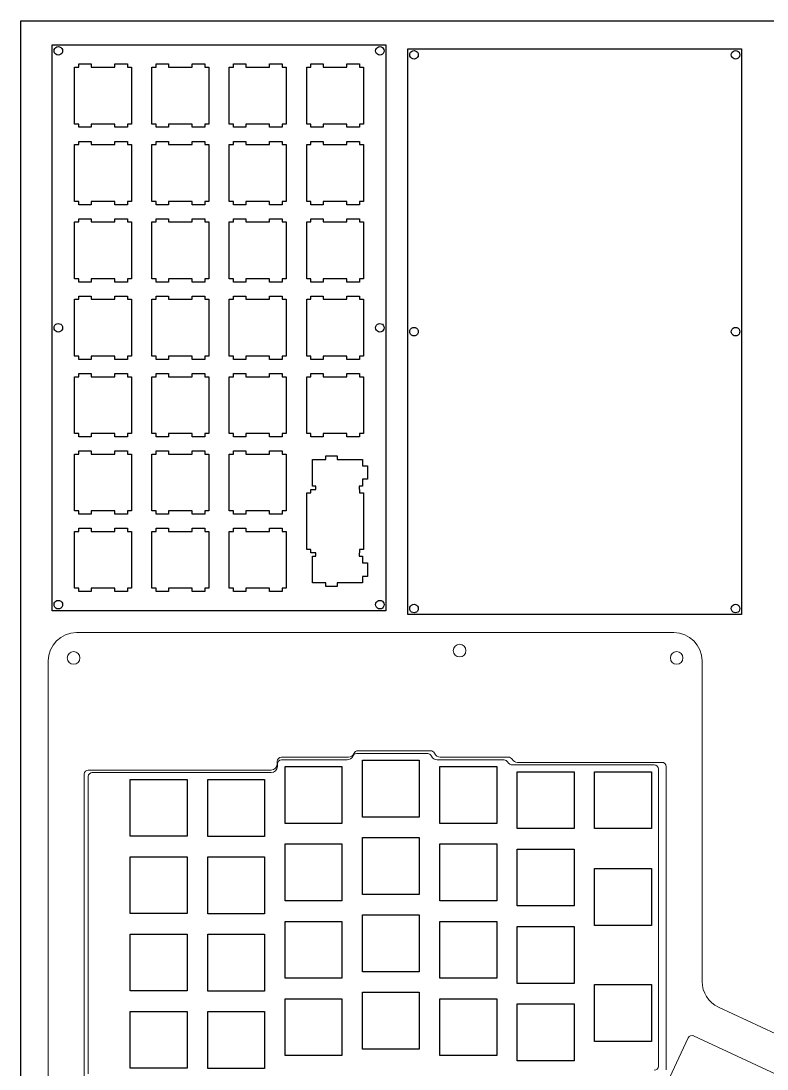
# Model space of a CAD drawing. Header units: inches. Extents: x 336 to 1076, y 210 to 710.
# Drawn here: x 336.4 to 520.1, y 451.7 to 709.8 of the extents above; entities that cross this region are included whole.
import ezdxf

# ---------------------------------------------------------------- set-up
doc = ezdxf.new("R2010")
doc.units = ezdxf.units.IN
doc.header["$MEASUREMENT"] = 0

msp = doc.modelspace()

# ---------------------------------------------------------------- linework, layer by layer
at = {"color": 0}
for p, q in [((344.06, 564.59), (344.06, 703.94)), ((344.06, 703.94), (426.26, 703.94)), ((344.51, 702.44), (344.56, 702.76)), ((344.56, 702.11), (344.51, 702.44)), ((344.56, 702.76), (344.71, 703.06)), ((344.71, 701.82), (344.56, 702.11)), ((344.71, 703.06), (344.94, 703.29)), ((344.94, 703.29), (345.23, 703.44)), ((345.23, 703.44), (345.56, 703.49)), ((345.56, 703.49), (345.88, 703.44)), ((345.88, 703.44), (346.17, 703.29)), ((346.17, 703.29), (346.41, 703.06)), ((346.41, 703.06), (346.56, 702.76)), ((346.56, 702.11), (346.41, 701.82)), ((346.56, 702.76), (346.61, 702.44)), ((346.61, 702.44), (346.56, 702.11)), ((423.71, 702.44), (423.76, 702.76)), ((423.76, 702.11), (423.71, 702.44)), ((423.76, 702.76), (423.91, 703.06)), ((423.91, 701.82), (423.76, 702.11)), ((423.91, 703.06), (424.14, 703.29)), ((424.14, 703.29), (424.43, 703.44)), ((424.43, 703.44), (424.76, 703.49)), ((424.76, 703.49), (425.08, 703.44)), ((425.08, 703.44), (425.37, 703.29)), ((425.37, 703.29), (425.61, 703.06)), ((425.61, 703.06), (425.76, 702.76)), ((425.76, 702.11), (425.61, 701.82)), ((425.76, 702.76), (425.81, 702.44)), ((425.81, 702.44), (425.76, 702.11)), ((426.26, 703.94), (426.26, 564.59)), ((431.67, 563.62), (431.67, 702.97)), ((431.67, 702.97), (513.87, 702.97)), ((432.17, 701.79), (432.32, 702.08)), ((432.32, 702.08), (432.55, 702.32)), ((432.55, 702.32), (432.84, 702.46)), ((432.84, 702.46), (433.17, 702.52)), ((433.17, 702.52), (433.49, 702.46)), ((433.49, 702.46), (433.79, 702.32)), ((433.79, 702.32), (434.02, 702.08)), ((434.02, 702.08), (434.17, 701.79)), ((511.37, 701.79), (511.52, 702.08)), ((511.52, 702.08), (511.75, 702.32)), ((511.75, 702.32), (512.04, 702.46)), ((512.04, 702.46), (512.37, 702.52)), ((512.37, 702.52), (512.69, 702.46)), ((512.69, 702.46), (512.99, 702.32)), ((512.99, 702.32), (513.22, 702.08)), ((513.22, 702.08), (513.37, 701.79)), ((513.87, 702.97), (513.87, 563.62)), ((344.94, 701.59), (344.71, 701.82)), ((345.23, 701.44), (344.94, 701.59)), ((345.56, 701.39), (345.23, 701.44)), ((345.88, 701.44), (345.56, 701.39)), ((346.17, 701.59), (345.88, 701.44)), ((346.41, 701.82), (346.17, 701.59)), ((424.14, 701.59), (423.91, 701.82)), ((424.43, 701.44), (424.14, 701.59)), ((424.76, 701.39), (424.43, 701.44)), ((425.08, 701.44), (424.76, 701.39)), ((425.37, 701.59), (425.08, 701.44)), ((425.61, 701.82), (425.37, 701.59)), ((432.12, 701.47), (432.17, 701.79)), ((432.17, 701.14), (432.12, 701.47)), ((432.32, 700.85), (432.17, 701.14)), ((432.55, 700.62), (432.32, 700.85)), ((432.84, 700.47), (432.55, 700.62)), ((433.17, 700.42), (432.84, 700.47)), ((433.49, 700.47), (433.17, 700.42)), ((433.79, 700.62), (433.49, 700.47)), ((434.02, 700.85), (433.79, 700.62)), ((434.17, 701.14), (434.02, 700.85)), ((434.17, 701.79), (434.22, 701.47)), ((434.22, 701.47), (434.17, 701.14)), ((511.32, 701.47), (511.37, 701.79)), ((511.37, 701.14), (511.32, 701.47)), ((511.52, 700.85), (511.37, 701.14)), ((511.75, 700.62), (511.52, 700.85)), ((512.04, 700.47), (511.75, 700.62)), ((512.37, 700.42), (512.04, 700.47)), ((512.69, 700.47), (512.37, 700.42)), ((512.99, 700.62), (512.69, 700.47)), ((513.22, 700.85), (512.99, 700.62)), ((513.37, 701.14), (513.22, 700.85)), ((513.37, 701.79), (513.42, 701.47)), ((513.42, 701.47), (513.37, 701.14)), ((349.58, 684.41), (349.58, 698.41)), ((349.58, 698.41), (350.58, 698.41)), ((350.58, 698.41), (350.58, 699.21)), ((350.58, 699.21), (353.68, 699.21)), ((353.68, 699.21), (353.68, 698.41)), ((353.68, 698.41), (359.48, 698.41)), ((359.48, 698.41), (359.48, 699.21)), ((359.48, 699.21), (362.58, 699.21)), ((362.58, 699.21), (362.58, 698.41)), ((362.58, 698.41), (363.58, 698.41)), ((363.58, 698.41), (363.58, 684.41)), ((368.63, 684.41), (368.63, 698.41)), ((368.63, 698.41), (369.63, 698.41)), ((369.63, 698.41), (369.63, 699.21)), ((369.63, 699.21), (372.73, 699.21)), ((372.73, 699.21), (372.73, 698.41)), ((372.73, 698.41), (378.53, 698.41)), ((378.53, 698.41), (378.53, 699.21)), ((378.53, 699.21), (381.63, 699.21)), ((381.63, 699.21), (381.63, 698.41)), ((381.63, 698.41), (382.63, 698.41)), ((382.63, 698.41), (382.63, 684.41)), ((387.68, 684.41), (387.68, 698.41)), ((387.68, 698.41), (388.68, 698.41)), ((388.68, 698.41), (388.68, 699.21)), ((388.68, 699.21), (391.78, 699.21)), ((391.78, 699.21), (391.78, 698.41)), ((391.78, 698.41), (397.58, 698.41)), ((397.58, 698.41), (397.58, 699.21)), ((397.58, 699.21), (400.68, 699.21)), ((400.68, 699.21), (400.68, 698.41)), ((400.68, 698.41), (401.68, 698.41)), ((401.68, 698.41), (401.68, 684.41)), ((406.73, 684.41), (406.73, 698.41)), ((406.73, 698.41), (407.73, 698.41)), ((407.73, 698.41), (407.73, 699.21)), ((407.73, 699.21), (410.83, 699.21)), ((410.83, 699.21), (410.83, 698.41)), ((410.83, 698.41), (416.63, 698.41)), ((416.63, 698.41), (416.63, 699.21)), ((416.63, 699.21), (419.73, 699.21)), ((419.73, 699.21), (419.73, 698.41)), ((419.73, 698.41), (420.73, 698.41)), ((420.73, 698.41), (420.73, 684.41)), ((350.58, 684.41), (349.58, 684.41)), ((350.58, 683.61), (350.58, 684.41)), ((359.48, 684.41), (353.68, 684.41)), ((353.68, 684.41), (353.68, 683.61)), ((359.48, 683.61), (359.48, 684.41)), ((363.58, 684.41), (362.58, 684.41)), ((362.58, 684.41), (362.58, 683.61)), ((369.63, 684.41), (368.63, 684.41)), ((369.63, 683.61), (369.63, 684.41)), ((378.53, 684.41), (372.73, 684.41)), ((372.73, 684.41), (372.73, 683.61)), ((378.53, 683.61), (378.53, 684.41)), ((382.63, 684.41), (381.63, 684.41)), ((381.63, 684.41), (381.63, 683.61)), ((388.68, 684.41), (387.68, 684.41)), ((388.68, 683.61), (388.68, 684.41)), ((397.58, 684.41), (391.78, 684.41)), ((391.78, 684.41), (391.78, 683.61)), ((397.58, 683.61), (397.58, 684.41)), ((401.68, 684.41), (400.68, 684.41)), ((400.68, 684.41), (400.68, 683.61)), ((407.73, 684.41), (406.73, 684.41)), ((407.73, 683.61), (407.73, 684.41)), ((416.63, 684.41), (410.83, 684.41)), ((410.83, 684.41), (410.83, 683.61)), ((416.63, 683.61), (416.63, 684.41)), ((420.73, 684.41), (419.73, 684.41)), ((419.73, 684.41), (419.73, 683.61)), ((353.68, 683.61), (350.58, 683.61)), ((362.58, 683.61), (359.48, 683.61)), ((372.73, 683.61), (369.63, 683.61)), ((381.63, 683.61), (378.53, 683.61)), ((391.78, 683.61), (388.68, 683.61)), ((400.68, 683.61), (397.58, 683.61)), ((410.83, 683.61), (407.73, 683.61)), ((419.73, 683.61), (416.63, 683.61)), ((349.58, 665.36), (349.58, 679.36)), ((349.58, 679.36), (350.58, 679.36)), ((350.58, 679.36), (350.58, 680.16)), ((350.58, 680.16), (353.68, 680.16)), ((353.68, 680.16), (353.68, 679.36)), ((353.68, 679.36), (359.48, 679.36)), ((359.48, 679.36), (359.48, 680.16)), ((359.48, 680.16), (362.58, 680.16)), ((362.58, 680.16), (362.58, 679.36)), ((362.58, 679.36), (363.58, 679.36)), ((363.58, 679.36), (363.58, 665.36)), ((368.63, 665.36), (368.63, 679.36)), ((368.63, 679.36), (369.63, 679.36)), ((369.63, 679.36), (369.63, 680.16)), ((369.63, 680.16), (372.73, 680.16)), ((372.73, 680.16), (372.73, 679.36)), ((372.73, 679.36), (378.53, 679.36)), ((378.53, 679.36), (378.53, 680.16)), ((378.53, 680.16), (381.63, 680.16)), ((381.63, 680.16), (381.63, 679.36)), ((381.63, 679.36), (382.63, 679.36)), ((382.63, 679.36), (382.63, 665.36)), ((387.68, 665.36), (387.68, 679.36)), ((387.68, 679.36), (388.68, 679.36)), ((388.68, 679.36), (388.68, 680.16)), ((388.68, 680.16), (391.78, 680.16)), ((391.78, 680.16), (391.78, 679.36)), ((391.78, 679.36), (397.58, 679.36)), ((397.58, 679.36), (397.58, 680.16)), ((397.58, 680.16), (400.68, 680.16)), ((400.68, 680.16), (400.68, 679.36)), ((400.68, 679.36), (401.68, 679.36)), ((401.68, 679.36), (401.68, 665.36)), ((406.73, 665.36), (406.73, 679.36)), ((406.73, 679.36), (407.73, 679.36)), ((407.73, 679.36), (407.73, 680.16)), ((407.73, 680.16), (410.83, 680.16)), ((410.83, 680.16), (410.83, 679.36)), ((410.83, 679.36), (416.63, 679.36)), ((416.63, 679.36), (416.63, 680.16)), ((416.63, 680.16), (419.73, 680.16)), ((419.73, 680.16), (419.73, 679.36)), ((419.73, 679.36), (420.73, 679.36)), ((420.73, 679.36), (420.73, 665.36)), ((350.58, 665.36), (349.58, 665.36)), ((350.58, 664.56), (350.58, 665.36)), ((353.68, 664.56), (350.58, 664.56)), ((359.48, 665.36), (353.68, 665.36)), ((353.68, 665.36), (353.68, 664.56)), ((359.48, 664.56), (359.48, 665.36)), ((362.58, 664.56), (359.48, 664.56)), ((363.58, 665.36), (362.58, 665.36)), ((362.58, 665.36), (362.58, 664.56)), ((369.63, 665.36), (368.63, 665.36)), ((369.63, 664.56), (369.63, 665.36)), ((372.73, 664.56), (369.63, 664.56)), ((378.53, 665.36), (372.73, 665.36)), ((372.73, 665.36), (372.73, 664.56)), ((378.53, 664.56), (378.53, 665.36)), ((381.63, 664.56), (378.53, 664.56)), ((382.63, 665.36), (381.63, 665.36)), ((381.63, 665.36), (381.63, 664.56)), ((388.68, 665.36), (387.68, 665.36)), ((388.68, 664.56), (388.68, 665.36)), ((391.78, 664.56), (388.68, 664.56)), ((397.58, 665.36), (391.78, 665.36)), ((391.78, 665.36), (391.78, 664.56)), ((397.58, 664.56), (397.58, 665.36)), ((400.68, 664.56), (397.58, 664.56)), ((401.68, 665.36), (400.68, 665.36)), ((400.68, 665.36), (400.68, 664.56)), ((407.73, 665.36), (406.73, 665.36)), ((407.73, 664.56), (407.73, 665.36)), ((410.83, 664.56), (407.73, 664.56)), ((416.63, 665.36), (410.83, 665.36)), ((410.83, 665.36), (410.83, 664.56)), ((416.63, 664.56), (416.63, 665.36)), ((419.73, 664.56), (416.63, 664.56)), ((420.73, 665.36), (419.73, 665.36)), ((419.73, 665.36), (419.73, 664.56)), ((350.58, 660.31), (350.58, 661.11)), ((350.58, 661.11), (353.68, 661.11)), ((353.68, 661.11), (353.68, 660.31)), ((359.48, 660.31), (359.48, 661.11)), ((359.48, 661.11), (362.58, 661.11)), ((362.58, 661.11), (362.58, 660.31)), ((369.63, 660.31), (369.63, 661.11)), ((369.63, 661.11), (372.73, 661.11)), ((372.73, 661.11), (372.73, 660.31)), ((378.53, 660.31), (378.53, 661.11)), ((378.53, 661.11), (381.63, 661.11)), ((381.63, 661.11), (381.63, 660.31)), ((388.68, 660.31), (388.68, 661.11)), ((388.68, 661.11), (391.78, 661.11)), ((391.78, 661.11), (391.78, 660.31)), ((397.58, 660.31), (397.58, 661.11)), ((397.58, 661.11), (400.68, 661.11)), ((400.68, 661.11), (400.68, 660.31)), ((407.73, 660.31), (407.73, 661.11)), ((407.73, 661.11), (410.83, 661.11)), ((410.83, 661.11), (410.83, 660.31)), ((416.63, 660.31), (416.63, 661.11)), ((416.63, 661.11), (419.73, 661.11)), ((419.73, 661.11), (419.73, 660.31)), ((349.58, 646.31), (349.58, 660.31)), ((349.58, 660.31), (350.58, 660.31)), ((353.68, 660.31), (359.48, 660.31)), ((362.58, 660.31), (363.58, 660.31)), ((363.58, 660.31), (363.58, 646.31)), ((368.63, 646.31), (368.63, 660.31)), ((368.63, 660.31), (369.63, 660.31)), ((372.73, 660.31), (378.53, 660.31)), ((381.63, 660.31), (382.63, 660.31)), ((382.63, 660.31), (382.63, 646.31)), ((387.68, 646.31), (387.68, 660.31)), ((387.68, 660.31), (388.68, 660.31)), ((391.78, 660.31), (397.58, 660.31)), ((400.68, 660.31), (401.68, 660.31)), ((401.68, 660.31), (401.68, 646.31)), ((406.73, 646.31), (406.73, 660.31)), ((406.73, 660.31), (407.73, 660.31)), ((410.83, 660.31), (416.63, 660.31)), ((419.73, 660.31), (420.73, 660.31)), ((420.73, 660.31), (420.73, 646.31)), ((350.58, 646.31), (349.58, 646.31)), ((350.58, 645.51), (350.58, 646.31)), ((353.68, 645.51), (350.58, 645.51)), ((359.48, 646.31), (353.68, 646.31)), ((353.68, 646.31), (353.68, 645.51)), ((359.48, 645.51), (359.48, 646.31)), ((362.58, 645.51), (359.48, 645.51)), ((363.58, 646.31), (362.58, 646.31)), ((362.58, 646.31), (362.58, 645.51)), ((369.63, 646.31), (368.63, 646.31)), ((369.63, 645.51), (369.63, 646.31)), ((372.73, 645.51), (369.63, 645.51)), ((378.53, 646.31), (372.73, 646.31)), ((372.73, 646.31), (372.73, 645.51)), ((378.53, 645.51), (378.53, 646.31)), ((381.63, 645.51), (378.53, 645.51)), ((382.63, 646.31), (381.63, 646.31)), ((381.63, 646.31), (381.63, 645.51)), ((388.68, 646.31), (387.68, 646.31)), ((388.68, 645.51), (388.68, 646.31)), ((391.78, 645.51), (388.68, 645.51)), ((397.58, 646.31), (391.78, 646.31)), ((391.78, 646.31), (391.78, 645.51)), ((397.58, 645.51), (397.58, 646.31)), ((400.68, 645.51), (397.58, 645.51)), ((401.68, 646.31), (400.68, 646.31)), ((400.68, 646.31), (400.68, 645.51)), ((407.73, 646.31), (406.73, 646.31)), ((407.73, 645.51), (407.73, 646.31)), ((410.83, 645.51), (407.73, 645.51)), ((416.63, 646.31), (410.83, 646.31)), ((410.83, 646.31), (410.83, 645.51)), ((416.63, 645.51), (416.63, 646.31)), ((419.73, 645.51), (416.63, 645.51)), ((420.73, 646.31), (419.73, 646.31)), ((419.73, 646.31), (419.73, 645.51)), ((349.58, 627.26), (349.58, 641.26)), ((349.58, 641.26), (350.58, 641.26)), ((350.58, 641.26), (350.58, 642.06)), ((350.58, 642.06), (353.68, 642.06)), ((353.68, 642.06), (353.68, 641.26)), ((353.68, 641.26), (359.48, 641.26)), ((359.48, 641.26), (359.48, 642.06)), ((359.48, 642.06), (362.58, 642.06)), ((362.58, 642.06), (362.58, 641.26)), ((362.58, 641.26), (363.58, 641.26)), ((363.58, 641.26), (363.58, 627.26)), ((368.63, 627.26), (368.63, 641.26)), ((368.63, 641.26), (369.63, 641.26)), ((369.63, 641.26), (369.63, 642.06)), ((369.63, 642.06), (372.73, 642.06)), ((372.73, 642.06), (372.73, 641.26)), ((372.73, 641.26), (378.53, 641.26)), ((378.53, 641.26), (378.53, 642.06)), ((378.53, 642.06), (381.63, 642.06)), ((381.63, 642.06), (381.63, 641.26)), ((381.63, 641.26), (382.63, 641.26)), ((382.63, 641.26), (382.63, 627.26)), ((387.68, 627.26), (387.68, 641.26)), ((387.68, 641.26), (388.68, 641.26)), ((388.68, 641.26), (388.68, 642.06)), ((388.68, 642.06), (391.78, 642.06)), ((391.78, 642.06), (391.78, 641.26)), ((391.78, 641.26), (397.58, 641.26)), ((397.58, 641.26), (397.58, 642.06)), ((397.58, 642.06), (400.68, 642.06)), ((400.68, 642.06), (400.68, 641.26)), ((400.68, 641.26), (401.68, 641.26)), ((401.68, 641.26), (401.68, 627.26)), ((406.73, 627.26), (406.73, 641.26)), ((406.73, 641.26), (407.73, 641.26)), ((407.73, 641.26), (407.73, 642.06)), ((407.73, 642.06), (410.83, 642.06)), ((410.83, 642.06), (410.83, 641.26)), ((410.83, 641.26), (416.63, 641.26)), ((416.63, 641.26), (416.63, 642.06)), ((416.63, 642.06), (419.73, 642.06)), ((419.73, 642.06), (419.73, 641.26)), ((419.73, 641.26), (420.73, 641.26)), ((420.73, 641.26), (420.73, 627.26)), ((344.56, 634.59), (344.71, 634.88)), ((344.71, 634.88), (344.94, 635.11)), ((344.94, 635.11), (345.23, 635.26)), ((345.23, 635.26), (345.56, 635.31)), ((345.56, 635.31), (345.88, 635.26)), ((345.88, 635.26), (346.17, 635.11)), ((346.17, 635.11), (346.41, 634.88)), ((346.41, 634.88), (346.56, 634.59)), ((423.76, 634.59), (423.91, 634.88)), ((423.91, 634.88), (424.14, 635.11)), ((424.14, 635.11), (424.43, 635.26)), ((424.43, 635.26), (424.76, 635.31)), ((424.76, 635.31), (425.08, 635.26)), ((425.08, 635.26), (425.37, 635.11)), ((425.37, 635.11), (425.61, 634.88)), ((425.61, 634.88), (425.76, 634.59)), ((344.51, 634.26), (344.56, 634.59)), ((344.56, 633.94), (344.51, 634.26)), ((344.71, 633.65), (344.56, 633.94)), ((344.94, 633.42), (344.71, 633.65)), ((345.23, 633.27), (344.94, 633.42)), ((345.56, 633.21), (345.23, 633.27)), ((345.88, 633.27), (345.56, 633.21)), ((346.17, 633.42), (345.88, 633.27)), ((346.41, 633.65), (346.17, 633.42)), ((346.56, 633.94), (346.41, 633.65)), ((346.56, 634.59), (346.61, 634.26)), ((346.61, 634.26), (346.56, 633.94)), ((423.71, 634.26), (423.76, 634.59)), ((423.76, 633.94), (423.71, 634.26)), ((423.91, 633.65), (423.76, 633.94)), ((424.14, 633.42), (423.91, 633.65)), ((424.43, 633.27), (424.14, 633.42)), ((424.76, 633.21), (424.43, 633.27)), ((425.08, 633.27), (424.76, 633.21)), ((425.37, 633.42), (425.08, 633.27)), ((425.61, 633.65), (425.37, 633.42)), ((425.76, 633.94), (425.61, 633.65)), ((425.76, 634.59), (425.81, 634.26)), ((425.81, 634.26), (425.76, 633.94)), ((432.12, 633.29), (432.17, 633.62)), ((432.17, 632.97), (432.12, 633.29)), ((432.17, 633.62), (432.32, 633.91)), ((432.32, 632.67), (432.17, 632.97)), ((432.32, 633.91), (432.55, 634.14)), ((432.55, 632.44), (432.32, 632.67)), ((432.55, 634.14), (432.84, 634.29)), ((432.84, 632.29), (432.55, 632.44)), ((432.84, 634.29), (433.17, 634.34)), ((433.17, 632.24), (432.84, 632.29)), ((433.17, 634.34), (433.49, 634.29)), ((433.49, 632.29), (433.17, 632.24)), ((433.49, 634.29), (433.79, 634.14)), ((433.79, 632.44), (433.49, 632.29)), ((433.79, 634.14), (434.02, 633.91)), ((434.02, 632.67), (433.79, 632.44)), ((434.02, 633.91), (434.17, 633.62)), ((434.17, 632.97), (434.02, 632.67)), ((434.17, 633.62), (434.22, 633.29)), ((434.22, 633.29), (434.17, 632.97)), ((511.32, 633.29), (511.37, 633.62)), ((511.37, 632.97), (511.32, 633.29)), ((511.37, 633.62), (511.52, 633.91)), ((511.52, 632.67), (511.37, 632.97)), ((511.52, 633.91), (511.75, 634.14)), ((511.75, 632.44), (511.52, 632.67)), ((511.75, 634.14), (512.04, 634.29)), ((512.04, 632.29), (511.75, 632.44)), ((512.04, 634.29), (512.37, 634.34)), ((512.37, 632.24), (512.04, 632.29)), ((512.37, 634.34), (512.69, 634.29)), ((512.69, 632.29), (512.37, 632.24)), ((512.69, 634.29), (512.99, 634.14)), ((512.99, 632.44), (512.69, 632.29)), ((512.99, 634.14), (513.22, 633.91)), ((513.22, 632.67), (512.99, 632.44)), ((513.22, 633.91), (513.37, 633.62)), ((513.37, 632.97), (513.22, 632.67)), ((513.37, 633.62), (513.42, 633.29)), ((513.42, 633.29), (513.37, 632.97)), ((350.58, 627.26), (349.58, 627.26)), ((350.58, 626.46), (350.58, 627.26)), ((359.48, 627.26), (353.68, 627.26)), ((353.68, 627.26), (353.68, 626.46)), ((359.48, 626.46), (359.48, 627.26)), ((363.58, 627.26), (362.58, 627.26)), ((362.58, 627.26), (362.58, 626.46)), ((369.63, 627.26), (368.63, 627.26)), ((369.63, 626.46), (369.63, 627.26)), ((378.53, 627.26), (372.73, 627.26)), ((372.73, 627.26), (372.73, 626.46)), ((378.53, 626.46), (378.53, 627.26)), ((382.63, 627.26), (381.63, 627.26)), ((381.63, 627.26), (381.63, 626.46)), ((388.68, 627.26), (387.68, 627.26)), ((388.68, 626.46), (388.68, 627.26)), ((397.58, 627.26), (391.78, 627.26)), ((391.78, 627.26), (391.78, 626.46)), ((397.58, 626.46), (397.58, 627.26)), ((401.68, 627.26), (400.68, 627.26)), ((400.68, 627.26), (400.68, 626.46)), ((407.73, 627.26), (406.73, 627.26)), ((407.73, 626.46), (407.73, 627.26)), ((416.63, 627.26), (410.83, 627.26)), ((410.83, 627.26), (410.83, 626.46)), ((416.63, 626.46), (416.63, 627.26)), ((420.73, 627.26), (419.73, 627.26)), ((419.73, 627.26), (419.73, 626.46)), ((353.68, 626.46), (350.58, 626.46)), ((362.58, 626.46), (359.48, 626.46)), ((372.73, 626.46), (369.63, 626.46)), ((381.63, 626.46), (378.53, 626.46)), ((391.78, 626.46), (388.68, 626.46)), ((400.68, 626.46), (397.58, 626.46)), ((410.83, 626.46), (407.73, 626.46)), ((419.73, 626.46), (416.63, 626.46)), ((349.58, 608.21), (349.58, 622.21)), ((349.58, 622.21), (350.58, 622.21)), ((350.58, 622.21), (350.58, 623.01)), ((350.58, 623.01), (353.68, 623.01)), ((353.68, 623.01), (353.68, 622.21)), ((353.68, 622.21), (359.48, 622.21)), ((359.48, 622.21), (359.48, 623.01)), ((359.48, 623.01), (362.58, 623.01)), ((362.58, 623.01), (362.58, 622.21)), ((362.58, 622.21), (363.58, 622.21)), ((363.58, 622.21), (363.58, 608.21)), ((368.63, 608.21), (368.63, 622.21)), ((368.63, 622.21), (369.63, 622.21)), ((369.63, 622.21), (369.63, 623.01)), ((369.63, 623.01), (372.73, 623.01)), ((372.73, 623.01), (372.73, 622.21)), ((372.73, 622.21), (378.53, 622.21)), ((378.53, 622.21), (378.53, 623.01)), ((378.53, 623.01), (381.63, 623.01)), ((381.63, 623.01), (381.63, 622.21)), ((381.63, 622.21), (382.63, 622.21)), ((382.63, 622.21), (382.63, 608.21)), ((387.68, 608.21), (387.68, 622.21)), ((387.68, 622.21), (388.68, 622.21)), ((388.68, 622.21), (388.68, 623.01)), ((388.68, 623.01), (391.78, 623.01)), ((391.78, 623.01), (391.78, 622.21)), ((391.78, 622.21), (397.58, 622.21)), ((397.58, 622.21), (397.58, 623.01)), ((397.58, 623.01), (400.68, 623.01)), ((400.68, 623.01), (400.68, 622.21)), ((400.68, 622.21), (401.68, 622.21)), ((401.68, 622.21), (401.68, 608.21)), ((406.73, 608.21), (406.73, 622.21)), ((406.73, 622.21), (407.73, 622.21)), ((407.73, 622.21), (407.73, 623.01)), ((407.73, 623.01), (410.83, 623.01)), ((410.83, 623.01), (410.83, 622.21)), ((410.83, 622.21), (416.63, 622.21)), ((416.63, 622.21), (416.63, 623.01)), ((416.63, 623.01), (419.73, 623.01)), ((419.73, 623.01), (419.73, 622.21)), ((419.73, 622.21), (420.73, 622.21)), ((420.73, 622.21), (420.73, 608.21)), ((350.58, 608.21), (349.58, 608.21)), ((350.58, 607.41), (350.58, 608.21)), ((353.68, 607.41), (350.58, 607.41)), ((359.48, 608.21), (353.68, 608.21)), ((353.68, 608.21), (353.68, 607.41)), ((359.48, 607.41), (359.48, 608.21)), ((362.58, 607.41), (359.48, 607.41)), ((363.58, 608.21), (362.58, 608.21)), ((362.58, 608.21), (362.58, 607.41)), ((369.63, 608.21), (368.63, 608.21)), ((369.63, 607.41), (369.63, 608.21)), ((372.73, 607.41), (369.63, 607.41)), ((378.53, 608.21), (372.73, 608.21)), ((372.73, 608.21), (372.73, 607.41)), ((378.53, 607.41), (378.53, 608.21)), ((381.63, 607.41), (378.53, 607.41)), ((382.63, 608.21), (381.63, 608.21)), ((381.63, 608.21), (381.63, 607.41)), ((388.68, 608.21), (387.68, 608.21)), ((388.68, 607.41), (388.68, 608.21)), ((391.78, 607.41), (388.68, 607.41)), ((397.58, 608.21), (391.78, 608.21)), ((391.78, 608.21), (391.78, 607.41)), ((397.58, 607.41), (397.58, 608.21)), ((400.68, 607.41), (397.58, 607.41)), ((401.68, 608.21), (400.68, 608.21)), ((400.68, 608.21), (400.68, 607.41)), ((407.73, 608.21), (406.73, 608.21)), ((407.73, 607.41), (407.73, 608.21)), ((410.83, 607.41), (407.73, 607.41)), ((416.63, 608.21), (410.83, 608.21)), ((410.83, 608.21), (410.83, 607.41)), ((416.63, 607.41), (416.63, 608.21)), ((419.73, 607.41), (416.63, 607.41)), ((420.73, 608.21), (419.73, 608.21)), ((419.73, 608.21), (419.73, 607.41)), ((350.58, 603.16), (350.58, 603.96)), ((350.58, 603.96), (353.68, 603.96)), ((353.68, 603.96), (353.68, 603.16)), ((359.48, 603.16), (359.48, 603.96)), ((359.48, 603.96), (362.58, 603.96)), ((362.58, 603.96), (362.58, 603.16)), ((369.63, 603.16), (369.63, 603.96)), ((369.63, 603.96), (372.73, 603.96)), ((372.73, 603.96), (372.73, 603.16)), ((378.53, 603.16), (378.53, 603.96)), ((378.53, 603.96), (381.63, 603.96)), ((381.63, 603.96), (381.63, 603.16)), ((388.68, 603.16), (388.68, 603.96)), ((388.68, 603.96), (391.78, 603.96)), ((391.78, 603.96), (391.78, 603.16)), ((397.58, 603.16), (397.58, 603.96)), ((397.58, 603.96), (400.68, 603.96)), ((400.68, 603.96), (400.68, 603.16)), ((349.58, 589.16), (349.58, 603.16)), ((349.58, 603.16), (350.58, 603.16)), ((353.68, 603.16), (359.48, 603.16)), ((362.58, 603.16), (363.58, 603.16)), ((363.58, 603.16), (363.58, 589.16)), ((368.63, 589.16), (368.63, 603.16)), ((368.63, 603.16), (369.63, 603.16)), ((372.73, 603.16), (378.53, 603.16)), ((381.63, 603.16), (382.63, 603.16)), ((382.63, 603.16), (382.63, 589.16)), ((387.68, 589.16), (387.68, 603.16)), ((387.68, 603.16), (388.68, 603.16)), ((391.78, 603.16), (397.58, 603.16)), ((400.68, 603.16), (401.68, 603.16)), ((401.68, 603.16), (401.68, 589.16)), ((408.2, 595.22), (408.2, 601.86)), ((408.2, 601.86), (411.43, 601.86)), ((411.43, 601.86), (411.43, 602.74)), ((411.43, 602.74), (414.23, 602.74)), ((414.23, 602.74), (414.23, 601.86)), ((414.23, 601.86), (420.5, 601.86)), ((420.5, 601.86), (420.5, 600.24)), ((420.5, 600.24), (421.7, 600.24)), ((421.7, 600.24), (421.7, 596.94)), ((421.7, 596.94), (420.5, 596.94)), ((420.5, 596.94), (420.5, 595.22)), ((406.73, 579.64), (406.73, 593.64)), ((406.73, 593.64), (407.73, 593.64)), ((407.73, 593.64), (407.73, 594.44)), ((407.73, 594.44), (409, 594.44)), ((409, 595.22), (408.2, 595.22)), ((409, 594.44), (409, 595.22)), ((420.5, 595.22), (419.7, 595.22)), ((419.7, 595.22), (419.7, 594.44)), ((419.7, 594.44), (419.73, 594.44)), ((419.73, 594.44), (419.73, 593.64)), ((419.73, 593.64), (420.73, 593.64)), ((420.73, 593.64), (420.73, 579.64)), ((350.58, 589.16), (349.58, 589.16)), ((350.58, 588.36), (350.58, 589.16)), ((359.48, 589.16), (353.68, 589.16)), ((353.68, 589.16), (353.68, 588.36)), ((359.48, 588.36), (359.48, 589.16)), ((363.58, 589.16), (362.58, 589.16)), ((362.58, 589.16), (362.58, 588.36)), ((369.63, 589.16), (368.63, 589.16)), ((369.63, 588.36), (369.63, 589.16)), ((378.53, 589.16), (372.73, 589.16)), ((372.73, 589.16), (372.73, 588.36)), ((378.53, 588.36), (378.53, 589.16)), ((382.63, 589.16), (381.63, 589.16)), ((381.63, 589.16), (381.63, 588.36)), ((388.68, 589.16), (387.68, 589.16)), ((388.68, 588.36), (388.68, 589.16)), ((397.58, 589.16), (391.78, 589.16)), ((391.78, 589.16), (391.78, 588.36)), ((397.58, 588.36), (397.58, 589.16)), ((401.68, 589.16), (400.68, 589.16)), ((400.68, 589.16), (400.68, 588.36)), ((353.68, 588.36), (350.58, 588.36)), ((362.58, 588.36), (359.48, 588.36)), ((372.73, 588.36), (369.63, 588.36)), ((381.63, 588.36), (378.53, 588.36)), ((391.78, 588.36), (388.68, 588.36)), ((400.68, 588.36), (397.58, 588.36)), ((349.58, 570.11), (349.58, 584.11)), ((349.58, 584.11), (350.58, 584.11)), ((350.58, 584.11), (350.58, 584.91)), ((350.58, 584.91), (353.68, 584.91)), ((353.68, 584.91), (353.68, 584.11)), ((353.68, 584.11), (359.48, 584.11)), ((359.48, 584.11), (359.48, 584.91)), ((359.48, 584.91), (362.58, 584.91)), ((362.58, 584.91), (362.58, 584.11)), ((362.58, 584.11), (363.58, 584.11)), ((363.58, 584.11), (363.58, 570.11)), ((368.63, 570.11), (368.63, 584.11)), ((368.63, 584.11), (369.63, 584.11)), ((369.63, 584.11), (369.63, 584.91)), ((369.63, 584.91), (372.73, 584.91)), ((372.73, 584.91), (372.73, 584.11)), ((372.73, 584.11), (378.53, 584.11)), ((378.53, 584.11), (378.53, 584.91)), ((378.53, 584.91), (381.63, 584.91)), ((381.63, 584.91), (381.63, 584.11)), ((381.63, 584.11), (382.63, 584.11)), ((382.63, 584.11), (382.63, 570.11)), ((387.68, 570.11), (387.68, 584.11)), ((387.68, 584.11), (388.68, 584.11)), ((388.68, 584.11), (388.68, 584.91)), ((388.68, 584.91), (391.78, 584.91)), ((391.78, 584.91), (391.78, 584.11)), ((391.78, 584.11), (397.58, 584.11)), ((397.58, 584.11), (397.58, 584.91)), ((397.58, 584.91), (400.68, 584.91)), ((400.68, 584.91), (400.68, 584.11)), ((400.68, 584.11), (401.68, 584.11)), ((401.68, 584.11), (401.68, 570.11)), ((407.73, 579.64), (406.73, 579.64)), ((407.73, 578.84), (407.73, 579.64)), ((409, 578.84), (407.73, 578.84)), ((408.2, 571.42), (408.2, 578.06)), ((408.2, 578.06), (409, 578.06)), ((409, 578.06), (409, 578.84)), ((419.73, 578.84), (419.7, 578.84)), ((419.7, 578.84), (419.7, 578.06)), ((419.7, 578.06), (420.5, 578.06)), ((420.73, 579.64), (419.73, 579.64)), ((419.73, 579.64), (419.73, 578.84)), ((420.5, 578.06), (420.5, 576.34)), ((420.5, 576.34), (421.7, 576.34)), ((421.7, 576.34), (421.7, 573.04)), ((421.7, 573.04), (420.5, 573.04)), ((420.5, 573.04), (420.5, 571.42)), ((411.43, 571.42), (408.2, 571.42)), ((411.43, 570.54), (411.43, 571.42)), ((414.23, 570.54), (411.43, 570.54)), ((420.5, 571.42), (414.23, 571.42)), ((414.23, 571.42), (414.23, 570.54)), ((350.58, 570.11), (349.58, 570.11)), ((350.58, 569.31), (350.58, 570.11)), ((353.68, 569.31), (350.58, 569.31)), ((359.48, 570.11), (353.68, 570.11)), ((353.68, 570.11), (353.68, 569.31)), ((359.48, 569.31), (359.48, 570.11)), ((362.58, 569.31), (359.48, 569.31)), ((363.58, 570.11), (362.58, 570.11)), ((362.58, 570.11), (362.58, 569.31)), ((369.63, 570.11), (368.63, 570.11)), ((369.63, 569.31), (369.63, 570.11)), ((372.73, 569.31), (369.63, 569.31)), ((378.53, 570.11), (372.73, 570.11)), ((372.73, 570.11), (372.73, 569.31)), ((378.53, 569.31), (378.53, 570.11)), ((381.63, 569.31), (378.53, 569.31)), ((382.63, 570.11), (381.63, 570.11)), ((381.63, 570.11), (381.63, 569.31)), ((388.68, 570.11), (387.68, 570.11)), ((388.68, 569.31), (388.68, 570.11)), ((391.78, 569.31), (388.68, 569.31)), ((397.58, 570.11), (391.78, 570.11)), ((391.78, 570.11), (391.78, 569.31)), ((397.58, 569.31), (397.58, 570.11)), ((400.68, 569.31), (397.58, 569.31)), ((401.68, 570.11), (400.68, 570.11)), ((400.68, 570.11), (400.68, 569.31)), ((344.51, 566.09), (344.56, 566.41)), ((344.56, 565.77), (344.51, 566.09)), ((344.56, 566.41), (344.71, 566.71)), ((344.71, 565.47), (344.56, 565.77)), ((344.71, 566.71), (344.94, 566.94)), ((344.94, 565.24), (344.71, 565.47)), ((344.94, 566.94), (345.23, 567.09)), ((345.23, 565.09), (344.94, 565.24)), ((345.23, 567.09), (345.56, 567.14)), ((345.56, 567.14), (345.88, 567.09)), ((345.88, 567.09), (346.17, 566.94)), ((346.17, 565.24), (345.88, 565.09)), ((346.17, 566.94), (346.41, 566.71)), ((346.41, 565.47), (346.17, 565.24)), ((346.41, 566.71), (346.56, 566.41)), ((346.56, 565.77), (346.41, 565.47)), ((346.56, 566.41), (346.61, 566.09)), ((346.61, 566.09), (346.56, 565.77)), ((423.71, 566.09), (423.76, 566.41)), ((423.76, 565.77), (423.71, 566.09)), ((423.76, 566.41), (423.91, 566.71)), ((423.91, 565.47), (423.76, 565.77)), ((423.91, 566.71), (424.14, 566.94)), ((424.14, 565.24), (423.91, 565.47)), ((424.14, 566.94), (424.43, 567.09)), ((424.43, 565.09), (424.14, 565.24)), ((424.43, 567.09), (424.76, 567.14)), ((424.76, 567.14), (425.08, 567.09)), ((425.08, 567.09), (425.37, 566.94)), ((425.37, 565.24), (425.08, 565.09)), ((425.37, 566.94), (425.61, 566.71)), ((425.61, 565.47), (425.37, 565.24)), ((425.61, 566.71), (425.76, 566.41)), ((425.76, 565.77), (425.61, 565.47)), ((425.76, 566.41), (425.81, 566.09)), ((425.81, 566.09), (425.76, 565.77)), ((432.12, 565.12), (432.17, 565.44)), ((432.17, 565.44), (432.32, 565.73)), ((432.32, 565.73), (432.55, 565.97)), ((432.55, 565.97), (432.84, 566.11)), ((432.84, 566.11), (433.17, 566.17)), ((433.17, 566.17), (433.49, 566.11)), ((433.49, 566.11), (433.79, 565.97)), ((433.79, 565.97), (434.02, 565.73)), ((434.02, 565.73), (434.17, 565.44)), ((434.17, 565.44), (434.22, 565.12)), ((511.32, 565.12), (511.37, 565.44)), ((511.37, 565.44), (511.52, 565.73)), ((511.52, 565.73), (511.75, 565.97)), ((511.75, 565.97), (512.04, 566.11)), ((512.04, 566.11), (512.37, 566.17)), ((512.37, 566.17), (512.69, 566.11)), ((512.69, 566.11), (512.99, 565.97)), ((512.99, 565.97), (513.22, 565.73)), ((513.22, 565.73), (513.37, 565.44)), ((513.37, 565.44), (513.42, 565.12)), ((426.26, 564.59), (344.06, 564.59)), ((345.56, 565.04), (345.23, 565.09)), ((345.88, 565.09), (345.56, 565.04)), ((424.76, 565.04), (424.43, 565.09)), ((425.08, 565.09), (424.76, 565.04)), ((513.87, 563.62), (431.67, 563.62)), ((432.17, 564.79), (432.12, 565.12)), ((432.32, 564.5), (432.17, 564.79)), ((432.55, 564.27), (432.32, 564.5)), ((432.84, 564.12), (432.55, 564.27)), ((433.17, 564.07), (432.84, 564.12)), ((433.49, 564.12), (433.17, 564.07)), ((433.79, 564.27), (433.49, 564.12)), ((434.02, 564.5), (433.79, 564.27)), ((434.17, 564.79), (434.02, 564.5)), ((434.22, 565.12), (434.17, 564.79)), ((511.37, 564.79), (511.32, 565.12)), ((511.52, 564.5), (511.37, 564.79)), ((511.75, 564.27), (511.52, 564.5)), ((512.04, 564.12), (511.75, 564.27)), ((512.37, 564.07), (512.04, 564.12)), ((512.69, 564.12), (512.37, 564.07)), ((512.99, 564.27), (512.69, 564.12)), ((513.22, 564.5), (512.99, 564.27)), ((513.37, 564.79), (513.22, 564.5)), ((513.42, 565.12), (513.37, 564.79)), ((420.48, 527.81), (434.48, 527.81)), ((420.48, 513.8), (420.48, 527.81)), ((434.48, 527.81), (434.48, 513.8)), ((401.43, 526.21), (415.43, 526.21)), ((401.43, 512.21), (401.43, 526.21)), ((415.43, 526.21), (415.43, 512.21)), ((439.53, 526.21), (453.53, 526.21)), ((439.53, 512.21), (439.53, 526.21)), ((453.53, 526.21), (453.53, 512.21)), ((458.58, 524.94), (472.58, 524.94)), ((458.58, 510.93), (458.58, 524.94)), ((472.58, 524.94), (472.58, 510.93)), ((477.63, 524.94), (491.63, 524.94)), ((477.63, 510.93), (477.63, 524.94)), ((491.63, 524.94), (491.63, 510.93)), ((363.26, 523.07), (377.26, 523.07)), ((363.26, 509.07), (363.26, 523.07)), ((377.26, 523.07), (377.26, 509.07)), ((382.38, 523.03), (396.38, 523.03)), ((382.38, 509.03), (382.38, 523.03)), ((396.38, 523.03), (396.38, 509.03)), ((434.48, 513.8), (420.48, 513.8)), ((415.43, 512.21), (401.43, 512.21)), ((453.53, 512.21), (439.53, 512.21)), ((377.26, 509.07), (363.26, 509.07)), ((396.38, 509.03), (382.38, 509.03)), ((420.48, 508.76), (434.48, 508.76)), ((420.48, 494.75), (420.48, 508.76)), ((434.48, 508.76), (434.48, 494.75)), ((472.58, 510.93), (458.58, 510.93)), ((491.63, 510.93), (477.63, 510.93)), ((401.43, 507.16), (415.43, 507.16)), ((401.43, 493.16), (401.43, 507.16)), ((415.43, 507.16), (415.43, 493.16)), ((439.53, 507.16), (453.53, 507.16)), ((439.53, 493.16), (439.53, 507.16)), ((453.53, 507.16), (453.53, 493.16)), ((458.58, 505.89), (472.58, 505.89)), ((458.58, 491.89), (458.58, 505.89)), ((472.58, 505.89), (472.58, 491.89)), ((363.26, 504.02), (377.26, 504.02)), ((363.26, 490.02), (363.26, 504.02)), ((377.26, 504.02), (377.26, 490.02)), ((382.38, 503.98), (396.38, 503.98)), ((382.38, 489.98), (382.38, 503.98)), ((396.38, 503.98), (396.38, 489.98)), ((477.63, 501.13), (491.63, 501.13)), ((477.63, 487.12), (477.63, 501.13)), ((491.63, 501.13), (491.63, 487.12)), ((415.43, 493.16), (401.43, 493.16)), ((434.48, 494.75), (420.48, 494.75)), ((453.53, 493.16), (439.53, 493.16)), ((472.58, 491.89), (458.58, 491.89)), ((377.26, 490.02), (363.26, 490.02)), ((396.38, 489.98), (382.38, 489.98)), ((401.43, 488.11), (415.43, 488.11)), ((401.43, 474.11), (401.43, 488.11)), ((415.43, 488.11), (415.43, 474.11)), ((420.48, 489.71), (434.48, 489.71)), ((420.48, 475.7), (420.48, 489.71)), ((434.48, 489.71), (434.48, 475.7)), ((439.53, 488.11), (453.53, 488.11)), ((439.53, 474.11), (439.53, 488.11)), ((453.53, 488.11), (453.53, 474.11)), ((458.58, 486.84), (472.58, 486.84)), ((458.58, 472.84), (458.58, 486.84)), ((472.58, 486.84), (472.58, 472.84)), ((491.63, 487.12), (477.63, 487.12)), ((363.26, 484.97), (377.26, 484.97)), ((363.26, 470.97), (363.26, 484.97)), ((377.26, 484.97), (377.26, 470.97)), ((382.38, 484.93), (396.38, 484.93)), ((382.38, 470.93), (382.38, 484.93)), ((396.38, 484.93), (396.38, 470.93)), ((434.48, 475.7), (420.48, 475.7)), ((415.43, 474.11), (401.43, 474.11)), ((453.53, 474.11), (439.53, 474.11)), ((472.58, 472.84), (458.58, 472.84)), ((477.63, 472.55), (491.63, 472.55)), ((477.63, 458.55), (477.63, 472.55)), ((491.63, 472.55), (491.63, 458.55)), ((377.26, 470.97), (363.26, 470.97)), ((396.38, 470.93), (382.38, 470.93)), ((420.48, 470.66), (434.48, 470.66)), ((420.48, 456.65), (420.48, 470.66)), ((434.48, 470.66), (434.48, 456.65)), ((401.43, 469.06), (415.43, 469.06)), ((401.43, 455.06), (401.43, 469.06)), ((415.43, 469.06), (415.43, 455.06)), ((439.53, 469.06), (453.53, 469.06)), ((439.53, 455.06), (439.53, 469.06)), ((453.53, 469.06), (453.53, 455.06)), ((458.58, 467.79), (472.58, 467.79)), ((458.58, 453.79), (458.58, 467.79)), ((472.58, 467.79), (472.58, 453.79)), ((363.26, 465.92), (377.26, 465.92)), ((363.26, 451.92), (363.26, 465.92)), ((377.26, 465.92), (377.26, 451.92)), ((382.38, 465.88), (396.38, 465.88)), ((382.38, 451.88), (382.38, 465.88)), ((396.38, 465.88), (396.38, 451.88)), ((491.63, 458.55), (477.63, 458.55)), ((415.43, 455.06), (401.43, 455.06)), ((434.48, 456.65), (420.48, 456.65)), ((453.53, 455.06), (439.53, 455.06)), ((377.26, 451.92), (363.26, 451.92)), ((396.38, 451.88), (382.38, 451.88)), ((472.58, 453.79), (458.58, 453.79))]:
    msp.add_line(p, q, dxfattribs=at)
at = {"color": 0, "linetype": 'Continuous', "lineweight": 0}
for p, q in [((350.06, 559.22), (497.14, 559.22)), ((343.06, 427.79), (343.06, 552.22)), ((504.14, 552.22), (504.14, 473.33)), ((419, 529.41), (436.54, 529.41)), ((419.36, 530.11), (437.26, 530.11)), ((399.48, 526.87), (399.48, 527.51)), ((399.52, 526.24), (399.52, 526.86)), ((400.5, 528.52), (417.01, 528.52)), ((400.51, 527.85), (416.69, 527.85)), ((438.85, 527.85), (455.36, 527.85)), ((439.61, 528.52), (456.46, 528.52)), ((457.51, 526.61), (492.36, 526.61)), ((458.66, 527.25), (494.22, 527.25)), ((351.95, 449.64), (351.95, 524.35)), ((352.95, 525.35), (397.96, 525.35)), ((353.91, 524.74), (398.02, 524.74)), ((493.36, 525.61), (493.37, 461.6)), ((493.36, 525.61), (493.36, 452.43)), ((495.24, 526.24), (495.25, 460.92)), ((495.24, 526.24), (495.24, 451.56)), ((352.93, 450.55), (352.93, 523.76)), ((508.18, 466.99), (541.6, 451.41)), ((493.72, 444.47), (500.7, 459.43)), ((502.05, 459.92), (535.2, 444.46))]:
    msp.add_line(p, q, dxfattribs=at)
msp.add_lwpolyline([(336.36, 709.8), (835.94, 709.8), (835.94, 210.37), (336.36, 210.37)], close=True)
for centre in [(444.39, 554.77), (349.32, 552.96), (497.87, 552.96)]:
    msp.add_circle(centre, 1.55, dxfattribs=at)
for centre, radius, start, end in [((350.06, 552.22), 7, 90, 180), ((497.14, 552.22), 7, 0, 90), ((417.01, 530.05), 1.52, 270, 337.9757), ((419, 528.41), 0.996, 90, 157.9757), ((419.36, 529.1), 1.02, 90, 157.9757), ((436.54, 528.41), 0.996, 22.0243, 90), ((437.26, 529.1), 1.02, 22.0243, 90), ((439.61, 530.05), 1.52, 202.0243, 270), ((397.96, 526.87), 1.52, 270, 0), ((400.5, 527.51), 1.02, 90, 180), ((400.51, 526.86), 0.996, 90, 180), ((416.69, 529.35), 1.49, 270, 337.9757), ((438.85, 529.35), 1.49, 202.0243, 270), ((455.36, 526.86), 0.996, 30, 90), ((457.51, 528.1), 1.49, 210, 270), ((456.46, 527.51), 1.02, 30, 90), ((458.66, 528.78), 1.52, 210, 270), ((492.36, 525.61), 0.996, 0, 90), ((494.22, 526.24), 1.02, 0, 90), ((352.95, 524.35), 1, 90, 180), ((353.91, 523.76), 0.98, 90, 180), ((398.02, 526.24), 1.49, 270, 0), ((511.14, 473.33), 7, 180, 245.0019), ((501.62, 459), 1.02, 65, 155), ((492.36, 452.43), 0.996, 270, 0)]:
    msp.add_arc(centre, radius, start, end, dxfattribs=at)

doc.saveas('drawing.dxf')
